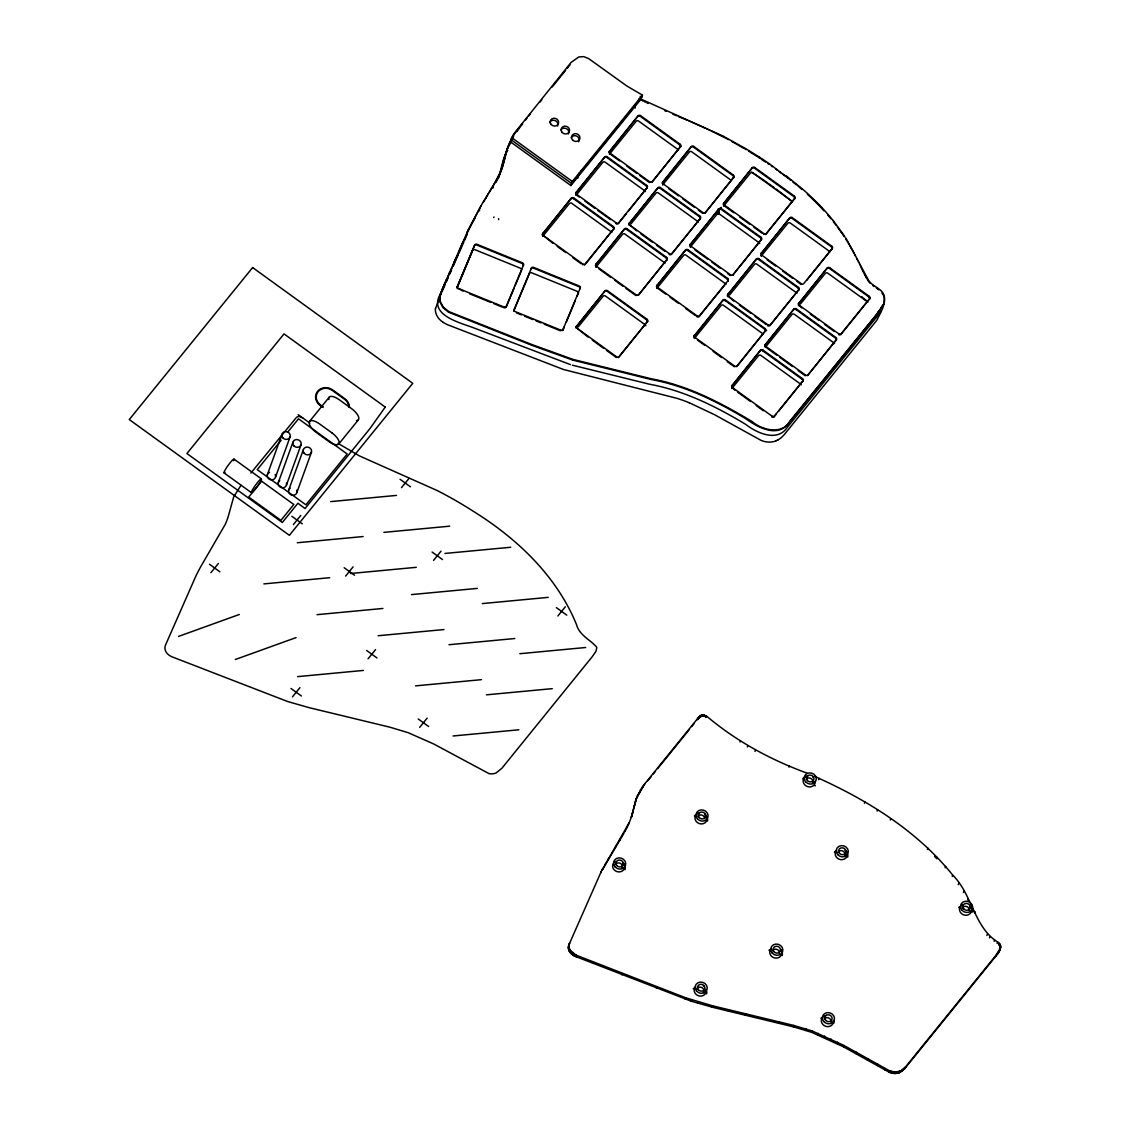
<?xml version="1.0" encoding="UTF-8"?>
<svg xmlns="http://www.w3.org/2000/svg" width="1130" height="1130" viewBox="0 0 1130 1130"><rect width="100%" height="100%" fill="white"/><g stroke="black" fill="none" stroke-linecap="round" stroke-linejoin="round"><path stroke-width="1.5" d="M814.688 776.409C866.512 799.489 916.755 830.423 952.703 875.072C972.026 894.113 973.848 926.106 996.702 941.46C1003.652 944.355 999.655 952.251 995.954 956.037L904.664 1068.726L899.692 1072.511L894.932 1073.5L889.169 1072.186L843.503 1046.832L811.665 1032.326L793.232 1026.789L712.38 1007.24L691.108 1001.152L576.244 956.771C571.37 955.217 566.61 949.878 569.04 944.581L601.287 871.414L629.283 822.555L624.862 831.652L625.342 830.31M1000.728 947.095L996.448 954.695L905.836 1066.579L901.119 1070.689L895.412 1072.158L889.649 1070.845L843.983 1045.476L812.159 1030.97L793.726 1025.433L712.861 1005.884L685.656 997.79L576.116 955.161L569.901 950.019L568.899 946.658L569.534 943.239L568.517 946.276M1000.234 947.604L1000.163 948.903M846.977 239.956L868.631 280.48A18.306 16.611 19.9 0 0 870.199 282.444L871.597 283.743A23.292 21.131 19.9 0 0 872.219 284.237L877.939 288.291A33.024 29.959 19.9 0 1 878.519 288.729C890.836 296.413 881.428 310.877 876.965 320.002A108.819 98.706 19.9 0 1 875.637 321.739L785.011 433.68A40.383 36.626 19.9 0 1 784.234 434.612L783.824 435.078A26.626 24.154 19.9 0 1 778.019 439.937M435.601 308.448L439.966 296.526M504.941 157.621L505.802 154.273M505.421 155.883L502.469 166.915A80.117 72.673 19.9 0 1 500.082 172.975L496.098 180.659M504.941 158.016L502.709 166.251A80.117 72.673 19.9 0 1 500.336 172.297L496.183 180.235M635.371 801.509L635.851 800.153L631.317 817.329L636.656 797.681L636.176 799.023L643.705 785.152L698.566 717.395L702.366 714.866L706.829 716.321C736.591 741.407 770.773 759.883 807.187 773.174M505.308 156.025L506.918 150.036A58.718 53.265 19.9 0 1 509.362 143.524L511.283 139.838M505.675 154.415L506.678 150.714M631.811 815.987L628.789 823.897M267.33 474.77L281.963 434.344M275.508 477.143L290.142 436.717M278.277 482.68L292.91 442.254M286.455 485.053L301.089 444.627M288.687 490.194L303.32 449.768M296.851 492.567L311.485 452.141M457.156 287.048L474.657 245.055A1.695 1.54 19.9 0 1 476.818 244.264L522.526 262.88A1.695 1.54 19.9 0 1 523.501 264.957L523.261 265.635A1.695 1.54 19.9 0 0 522.286 263.558L476.577 244.942A1.695 1.54 19.9 0 0 474.416 245.719L457.156 287.048A1.695 1.54 19.9 0 0 457.481 288.659M511.721 137.662L510.266 141.702L570.89 185.532L640.978 99.186L642.447 95.132L626.726 85.922L588.405 58.421L583.687 56.641L578.8 56.952L571.088 62.404L514.108 133.51A64.014 58.054 19.9 0 0 512.314 136.561L511.721 137.662L572.359 181.478L570.89 185.532M457.41 286.37A1.695 1.54 19.9 0 0 458.385 288.433L463.046 291.102M506.014 306.95L506.254 306.272A1.695 1.54 19.9 0 1 504.093 307.063L503.839 307.727A1.695 1.54 19.9 0 0 506.014 306.95L523.501 264.957M513.938 311.357A1.695 1.54 19.9 0 1 513.896 310.157L514.136 309.493A1.695 1.54 19.9 0 0 515.111 311.555L560.819 330.172A1.695 1.54 19.9 0 0 562.994 329.395L562.74 330.059A1.695 1.54 19.9 0 1 562.415 330.539M542.555 235.662A1.695 1.54 19.9 0 1 542.612 233.91L571.342 198.146A1.695 1.54 19.9 0 1 573.687 197.92L613.364 226.607A1.695 1.54 19.9 0 1 613.76 228.797L585.029 264.575A1.695 1.54 19.9 0 1 584.422 265.013M531.383 268.163L531.142 268.841A1.695 1.54 19.9 0 1 533.303 268.05L579.012 286.681A1.695 1.54 19.9 0 1 579.987 288.743L580.241 288.065A1.695 1.54 19.9 0 0 579.252 286.003L533.558 267.386A1.695 1.54 19.9 0 0 531.383 268.163L513.896 310.157M542.852 233.246A1.695 1.54 19.9 0 0 543.233 235.436L552.909 243.289M542.612 233.91L571.342 198.146M571.102 198.823A1.695 1.54 19.9 0 1 573.447 198.597L573.687 197.92M579.224 197.016L576.399 194.967A1.695 1.54 19.9 0 1 576.003 192.764L604.748 156.999A1.695 1.54 19.9 0 1 607.093 156.773L646.77 185.461A1.695 1.54 19.9 0 1 647.151 187.665L628.28 211.282M576.399 194.967L576.639 194.289A1.695 1.54 19.9 0 1 576.258 192.1M576.003 192.764L604.748 156.999M604.494 157.677A1.695 1.54 19.9 0 1 606.852 157.451L607.093 156.773M609.211 153.087A1.695 1.54 19.9 0 1 609.409 151.618L638.139 115.853A1.695 1.54 19.9 0 1 640.498 115.627L680.175 144.315A1.695 1.54 19.9 0 1 680.557 146.519L651.826 182.283L680.557 146.519M609.79 153.821L610.045 153.143A1.695 1.54 19.9 0 1 609.649 150.954M582.67 264.787L582.925 264.123A1.695 1.54 19.9 0 0 585.269 263.897L613.76 228.797M609.409 151.618L638.139 115.853M560.819 330.172L560.579 330.85L544.25 324.197M637.899 116.531A1.695 1.54 19.9 0 1 640.244 116.305L640.498 115.627M595.595 266.143A1.695 1.54 19.9 0 1 595.793 264.674L624.523 228.91A1.695 1.54 19.9 0 1 626.882 228.684L666.559 257.372A1.695 1.54 19.9 0 1 666.94 259.561L638.21 295.34L666.94 259.561M596.188 266.878L596.428 266.2A1.695 1.54 19.9 0 1 596.033 263.996M576.187 328.251A1.695 1.54 19.9 0 1 576.328 326.641L605.059 290.876A1.695 1.54 19.9 0 1 607.403 290.65L647.08 319.338A1.695 1.54 19.9 0 1 647.476 321.527L618.732 357.306A1.695 1.54 19.9 0 1 618.28 357.673M613.519 229.475A1.695 1.54 19.9 0 0 613.124 227.271L613.364 226.607M576.568 325.963A1.695 1.54 19.9 0 0 576.95 328.166L588.052 337.037M616.076 223.641L616.316 222.977A1.695 1.54 19.9 0 0 618.675 222.751L647.151 187.665M616.486 223.867A1.695 1.54 19.9 0 0 618.421 223.429L618.675 222.751M595.793 264.674L624.523 228.91M624.283 229.588A1.695 1.54 19.9 0 1 626.627 229.362L626.882 228.684M629.241 225.407A1.695 1.54 19.9 0 1 629.198 223.528L657.928 187.764A1.695 1.54 19.9 0 1 660.273 187.538L699.95 216.226A1.695 1.54 19.9 0 1 700.346 218.415L671.616 254.194A1.695 1.54 19.9 0 1 669.257 254.405L669.497 253.742A1.695 1.54 19.9 0 0 671.856 253.516L700.346 218.415M576.328 326.641L605.059 290.876M629.438 222.85A1.695 1.54 19.9 0 0 629.82 225.054L636.67 230.845M604.804 291.54A1.695 1.54 19.9 0 1 607.163 291.328L607.403 290.65M647.066 188.089A1.695 1.54 19.9 0 0 646.53 186.139L646.77 185.461M652.067 181.605A1.695 1.54 19.9 0 1 649.722 181.831L649.468 182.495L639.552 175.334M629.198 223.528L657.928 187.764M657.688 188.442A1.695 1.54 19.9 0 1 660.033 188.216L660.273 187.538M662.335 183.696A1.695 1.54 19.9 0 1 662.59 182.382L691.32 146.618A1.695 1.54 19.9 0 1 693.679 146.392L733.356 175.079A1.695 1.54 19.9 0 1 733.737 177.269L705.007 213.047L733.737 177.269M662.985 184.586L663.225 183.907A1.695 1.54 19.9 0 1 662.844 181.718M680.317 147.183A1.695 1.54 19.9 0 0 679.921 144.993L680.175 144.315M638.45 294.662A1.695 1.54 19.9 0 1 636.105 294.888L635.865 295.552L625.935 288.39M662.59 182.382L691.32 146.618M647.476 321.527L618.986 356.628A1.695 1.54 19.9 0 1 616.627 356.84L616.387 357.518L606.471 350.356M691.08 147.296A1.695 1.54 19.9 0 1 693.439 147.07L693.679 146.392M666.7 260.239A1.695 1.54 19.9 0 0 666.319 258.036L666.559 257.372M665.725 294.097L657.222 287.952A1.695 1.54 19.9 0 1 656.841 285.763L685.571 249.984A1.695 1.54 19.9 0 1 687.916 249.772L727.607 278.446A1.695 1.54 19.9 0 1 727.988 280.65L727.748 281.314A1.695 1.54 19.9 0 0 727.353 279.124L727.607 278.446M657.222 287.952L657.462 287.288A1.695 1.54 19.9 0 1 657.081 285.085M647.222 322.205A1.695 1.54 19.9 0 0 646.84 320.002L647.08 319.338M656.841 285.763L685.571 249.984M685.331 250.662A1.695 1.54 19.9 0 1 687.676 250.436L687.916 249.772M700.091 219.093A1.695 1.54 19.9 0 0 699.71 216.889L699.95 216.226M690.486 243.939A1.695 1.54 19.9 0 0 690.868 246.142L690.628 246.806A1.695 1.54 19.9 0 1 690.232 244.617L718.977 208.838A1.695 1.54 19.9 0 1 721.321 208.626L760.999 237.3A1.695 1.54 19.9 0 1 761.38 239.504L732.65 275.268L761.38 239.504M705.247 212.369A1.695 1.54 19.9 0 1 702.902 212.595L702.662 213.259L698.411 210.194M690.232 244.617L718.977 208.838M717.465 213.867L719.174 209.149M718.129 213.669L719.838 208.951M718.722 209.516A1.695 1.54 19.9 0 1 721.081 209.29L721.321 208.626M733.497 177.947A1.695 1.54 19.9 0 0 733.116 175.743L733.356 175.079M733.949 212.836L724.019 205.66A1.695 1.54 19.9 0 1 723.638 203.471L752.368 167.692A1.695 1.54 19.9 0 1 754.727 167.48L794.404 196.154A1.695 1.54 19.9 0 1 794.785 198.357L766.055 234.122A1.695 1.54 19.9 0 1 765.589 234.503M724.019 205.66L724.274 204.996A1.695 1.54 19.9 0 1 723.878 202.793M727.988 280.65L699.498 315.736A1.695 1.54 19.9 0 1 697.154 315.962L696.899 316.64A1.695 1.54 19.9 0 0 697.648 316.951M723.638 203.471L752.368 167.692M698.326 316.951A1.695 1.54 19.9 0 0 699.258 316.414L699.498 315.736M752.128 168.37A1.695 1.54 19.9 0 1 754.473 168.144L754.727 167.48M694.102 337.347A1.695 1.54 19.9 0 1 694.3 335.878L723.045 300.114A1.695 1.54 19.9 0 1 725.389 299.888L765.067 328.576A1.695 1.54 19.9 0 1 765.448 330.765L736.718 366.544L765.448 330.765M694.555 335.214A1.695 1.54 19.9 0 0 694.936 337.404L694.696 338.082A1.695 1.54 19.9 0 1 694.357 337.757M732.904 274.59A1.695 1.54 19.9 0 1 730.545 274.816L730.305 275.494L727.466 273.446M694.3 335.878L723.045 300.114M722.79 300.792A1.695 1.54 19.9 0 1 725.149 300.566L725.389 299.888M727.748 296.611A1.695 1.54 19.9 0 1 727.706 294.732L756.436 258.968A1.695 1.54 19.9 0 1 758.795 258.742L798.472 287.43A1.695 1.54 19.9 0 1 798.853 289.619L770.123 325.398A1.695 1.54 19.9 0 1 767.892 325.694M727.946 294.068A1.695 1.54 19.9 0 0 728.341 296.258L733.766 301.032M761.14 240.181A1.695 1.54 19.9 0 0 760.758 237.978L760.999 237.3M763.696 234.348L763.951 233.67A1.695 1.54 19.9 0 0 766.295 233.444L794.785 198.357M769.714 163.991L786.282 176.76M727.706 294.732L756.436 258.968M756.196 259.646A1.695 1.54 19.9 0 1 758.541 259.42L758.795 258.742M789.842 217.822L761.112 253.586L789.842 217.822A1.695 1.54 19.9 0 1 792.187 217.596L831.864 246.284A1.695 1.54 19.9 0 1 832.259 248.487L806.806 280.198M761.352 252.922A1.695 1.54 19.9 0 0 761.733 255.112L761.493 255.79A1.695 1.54 19.9 0 1 761.055 255.338M794.545 199.035A1.695 1.54 19.9 0 0 794.15 196.832L794.404 196.154M736.972 365.866A1.695 1.54 19.9 0 1 734.613 366.092L734.373 366.756L727.282 361.642M789.602 218.5A1.695 1.54 19.9 0 1 791.946 218.274L792.187 217.596M760.504 350.244L731.774 386.008L760.504 350.244A1.695 1.54 19.9 0 1 762.863 350.018L802.54 378.691A1.695 1.54 19.9 0 1 802.922 380.895L778.57 411.264M732.014 385.33A1.695 1.54 19.9 0 0 732.409 387.534L734.994 390.26M765.208 331.443A1.695 1.54 19.9 0 0 764.826 329.24L765.067 328.576M767.764 325.61L768.019 324.946A1.695 1.54 19.9 0 0 770.363 324.72L798.853 289.619M760.264 350.907A1.695 1.54 19.9 0 1 762.609 350.696L762.863 350.018M764.968 346.317A1.695 1.54 19.9 0 1 765.18 344.862L793.91 309.097A1.695 1.54 19.9 0 1 796.255 308.871L835.932 337.545A1.695 1.54 19.9 0 1 836.327 339.749L807.583 375.513L836.327 339.749M765.561 347.065L765.801 346.387A1.695 1.54 19.9 0 1 765.42 344.184M798.613 290.297A1.695 1.54 19.9 0 0 798.218 288.108L798.472 287.43M832.259 248.487L803.769 283.574A1.695 1.54 19.9 0 1 801.41 283.8L801.17 284.463L796.918 281.398M765.18 344.862L793.91 309.097M793.67 309.761A1.695 1.54 19.9 0 1 796.014 309.549L796.255 308.871M798.359 304.083A1.695 1.54 19.9 0 1 798.571 303.716L827.301 267.951A1.695 1.54 19.9 0 1 829.66 267.725L869.337 296.413A1.695 1.54 19.9 0 1 869.719 298.603L840.988 334.367A1.695 1.54 19.9 0 1 838.644 334.593L838.884 333.915A1.695 1.54 19.9 0 0 841.228 333.703L869.719 298.603M798.825 303.038A1.695 1.54 19.9 0 0 799.207 305.241L801.792 307.967M568.418 947.138L568.941 945.358M568.404 947.576L568.884 946.22M568.447 948.437L568.899 946.658M568.503 948.861L568.997 947.519M568.588 949.285L569.082 947.943M568.701 949.709L569.195 948.367M568.842 950.132L569.336 948.79M569.011 950.542L569.492 949.2M569.195 950.966L569.69 949.61M569.407 951.375L569.901 950.019M569.647 951.771L570.142 950.429M569.916 952.166L570.41 950.824M570.212 952.562L570.692 951.206M570.523 952.943L571.017 951.587M570.862 953.31L571.356 951.969M571.229 953.678L571.724 952.336M600.793 872.77L601.287 871.414M571.625 954.045L572.105 952.689M602.686 868.688L602.205 870.044L623.986 833.163M572.034 954.384L572.514 953.042M572.472 954.723L572.966 953.381M605.03 864.902L605.525 863.546M572.938 955.062L573.433 953.706M573.433 955.373L573.913 954.017M608.039 859.817L608.519 858.475M573.941 955.669L574.436 954.327M574.478 955.966L574.972 954.624M832.005 249.151A1.695 1.54 19.9 0 0 831.624 246.962L831.864 246.284M575.043 956.248L575.537 954.907M575.636 956.517L576.116 955.161M615.158 848.164L615.638 846.808M576.244 956.771L576.724 955.415M771.832 416.885L772.087 416.207A1.695 1.54 19.9 0 0 774.431 415.995L802.922 380.895M619.607 840.72L620.088 839.378M798.571 303.716L827.301 267.951M772.412 417.168A1.695 1.54 19.9 0 0 774.191 416.659L774.431 415.995M637.673 795.125L637.179 796.481L644.976 783.528M634.693 803.967L635.187 802.625M638.464 793.825L638.944 792.483M634.114 806.453L634.594 805.097M640.06 791.028L640.555 789.686M827.061 268.615A1.695 1.54 19.9 0 1 829.42 268.403L829.66 267.725M627.037 827.612L627.517 826.256M632.927 811.623L633.407 810.267M641.007 789.573L641.487 788.231M632.207 814.391L632.687 813.035M642.052 788.062L642.532 786.72M643.21 786.494L643.705 785.152M802.681 381.573A1.695 1.54 19.9 0 0 802.286 379.369L802.54 378.691M807.837 374.849A1.695 1.54 19.9 0 1 805.478 375.061L805.238 375.739L798.147 370.626M697.662 718.468L697.168 719.81L701.038 716.434M697.634 719.259L698.114 717.917M836.073 340.427A1.695 1.54 19.9 0 0 835.692 338.223L835.932 337.545M698.086 718.736L698.566 717.395M698.552 718.242L699.032 716.886M699.018 717.776L699.498 716.434M699.498 717.352L699.979 716.01M699.993 716.985L700.487 715.643M700.247 716.83L700.727 715.488M700.501 716.688L700.995 715.332M700.77 716.547L701.518 715.092M701.306 716.349L701.801 714.993M701.589 716.265L702.083 714.923M701.871 716.208L702.366 714.866M702.168 716.18L702.662 714.824M702.465 716.166L702.959 714.81M702.775 716.166L703.27 714.824M703.086 716.194L703.58 714.852M703.411 716.25L703.905 714.909M703.75 716.335L704.23 714.993M704.089 716.434L704.569 715.092M705.544 717.14L706.038 715.784M705.939 717.38L706.434 716.039M622.009 974.908L622.489 973.552M869.478 299.281A1.695 1.54 19.9 0 0 869.097 297.077L869.337 296.413M740.037 742.029L740.531 740.673M656.488 988.355L656.982 986.999M747.368 746.944L747.848 745.602M754.995 751.422L755.476 750.08M685.161 999.132L685.656 997.79M691.108 1001.152L691.602 999.81M697.69 1003.172L698.171 1001.83M788.994 767.115L789.489 765.759M712.38 1007.24L712.861 1005.884M728.525 1011.279L729.005 1009.938M818.6 779.686L819.095 778.344M745.39 1015.291L745.885 1013.935M778.471 1023.074L778.966 1021.718M864.408 803.26L864.888 801.919M793.232 1026.789L793.726 1025.433M877.092 811.114L877.586 809.772M805.845 1030.348L806.34 1029.006M811.665 1032.326L812.159 1030.97M890.313 819.985L890.793 818.629M817.781 1034.685L818.261 1033.343M824.095 1037.382L824.589 1036.041M830.536 1040.363L831.03 1039.007M837.033 1043.527L837.528 1042.185M843.503 1046.832L843.983 1045.476M927.405 849.435L927.899 848.079M856.017 1053.556L856.512 1052.214M937.406 857.416L936.911 858.758L934.538 856.427M867.487 1059.997L867.967 1058.655M945.146 867.769L945.626 866.413M877.247 1065.618L877.742 1064.262M952.223 876.414L952.703 875.072M884.691 1069.856L885.171 1068.514M889.169 1072.186L889.649 1070.845M889.861 1072.469L890.341 1071.113M958.268 884.677L958.749 883.335M890.539 1072.709L891.019 1071.367M891.203 1072.921L891.683 1071.579M891.853 1073.09L892.347 1071.749M892.488 1073.246L892.983 1071.89M893.124 1073.345L893.604 1072.003M893.731 1073.429L894.226 1072.088M894.339 1073.486L894.819 1072.13M894.932 1073.5L895.412 1072.158M895.497 1073.486L895.991 1072.144M896.062 1073.458L896.556 1072.102M896.627 1073.387L897.107 1072.045M897.163 1073.302L897.644 1071.96M897.686 1073.189L898.181 1071.847M963.41 892.516L963.89 891.16M898.209 1073.048L898.703 1071.706M898.717 1072.893L899.212 1071.551M899.212 1072.709L899.706 1071.367M899.692 1072.511L900.186 1071.155M900.624 1072.045L901.119 1070.689M901.528 1071.494L902.008 1070.152M902.376 1070.887L902.856 1069.545M903.181 1070.223L903.661 1068.867M903.944 1069.503L904.424 1068.147M904.664 1068.726L905.144 1067.384M905.342 1067.921L905.836 1066.579M967.774 899.876L968.255 898.534M971.475 906.754L971.97 905.413M974.653 913.097L975.134 911.741M986.885 935.527L987.38 934.171M989.47 937.914L989.965 936.558M994.132 941.304L994.626 939.962M997.14 943.479L997.635 942.138M998.694 944.779L999.174 943.423M999.287 945.429L999.782 944.087M1000.022 944.412L999.937 946.46L1000.417 945.118M995.954 956.037L996.448 954.695M999.753 946.107L1000.248 944.765M997.239 954.398L997.719 953.042M1000.078 946.827L1000.559 945.471M997.79 953.635L998.27 952.293M998.27 952.929L999.188 950.895M1000.262 948.014L1000.742 946.672M999.075 951.615L999.881 949.666M999.669 950.443L1000.53 948.042M457.608 286.596L472.707 250.436A1.695 1.54 19.9 0 1 474.868 249.659L520.577 268.276A1.695 1.54 19.9 0 1 521.552 270.338L515.082 285.834M506.466 306.498L514.009 288.418M514.334 309.705L529.433 273.559A1.695 1.54 19.9 0 1 531.609 272.768L577.303 291.385A1.695 1.54 19.9 0 1 578.278 293.461L577.204 296.046M562.74 330.059L580.241 288.065M563.192 329.621L564.266 327.036M566.427 321.866L575.043 301.202M444.613 283.87L443.087 287.288M445.206 282.571L446.053 280.537M446.279 280.014L442.734 288.178M443.511 287.288L441.435 292.034M440.361 295.594L441.124 293.842M443.864 286.455L444.655 284.647M449.881 271.807L447.748 276.779M453.653 263.205L462.834 242.244M449.006 273.912L455.291 259.575M447.932 277.203L444.909 284.082M448.554 275.762L452.325 267.16M461.972 245.168L465.023 238.19M465.15 237.879L467.255 233.161M441.915 292.034L442.452 290.791M446.477 281.624L448.144 277.796M449.825 273.969L451.492 270.155M456.647 258.417L458.37 254.462M458.95 253.148L461.845 246.552M462.198 245.719L462.749 244.476M446.491 279.647L447.989 276.115M467.142 232.526L467.919 230.647M446.039 280.678L446.604 279.265M466.93 233.006L468.131 230.167M459.345 250.337L467.354 232.046M452.946 265.734L458.724 252.583M442.791 290.029L444.796 285.452M453.172 266.327L456.068 259.731M463.78 242.131L463.215 243.416M467.99 230.605L480.434 206.889M468.088 230.365L480.857 206.183M464.628 240.224L465.066 239.249M467.749 232.06L468.427 230.591M498.217 178.032L498.372 177.692A80.117 72.673 19.9 0 0 500.76 171.633L504.969 155.432A60.356 54.748 19.9 0 1 510.209 143.694M465.518 238.275L465.956 237.3M442.678 288.15L440.05 295.382L440.22 301.498L443.454 307.318L449.006 311.654L532.173 344.65L572.896 359.368M442.988 287.5L439.923 295.481L439.824 301.611L442.748 307.445L448.497 312.191L531.919 345.328L572.656 360.046M441.025 292.896C426.999 314.691 459.416 322.474 472.976 327.573L570.396 364.595M468.766 229.856L469.473 228.387M466.874 235.337L467.354 234.348M497.751 179.034L497.087 180.376M469.826 227.653L470.56 226.184M470.928 225.449L471.676 223.994M496.579 181.365L496.056 182.34M472.058 223.26L472.834 221.833M473.414 220.76L474.007 219.7M474.6 218.641L475.207 217.582M496.014 180.786L490.533 190.207M495.576 181.563L492.073 187.608M492.835 188.074L493.245 187.354M511.382 139.64L512.413 137.931M491.931 187.58L489.375 192.156M490.392 190.179L485.844 198.032M489.007 192.524L484.629 200.01M480.674 206.211L481.408 205.293M479.162 210.9L479.699 210.011M481.648 204.615L484.473 199.996M486.084 197.369L483.428 201.988M510.704 142.945L511.297 142.013M513.627 135.162L513.387 135.529A64.014 58.054 19.9 0 0 511.579 138.58L511 139.682L571.625 183.498L641.713 97.166L640.159 96.347M512.822 137.281L513.5 136.264M880.849 311.4L875.538 318.406M513.74 134.979L514.729 133.51M513.006 137.295L513.557 136.165M515.238 132.803L515.803 132.041M568.192 67.207L570.014 64.82M516.014 131.758L518.133 129.046M567.867 67.631L567.302 68.351M241.015 485.236L233.698 496.847L228.726 514.757A83.168 75.442 19.9 0 1 225.308 524.264L201.55 565.268A196.931 178.625 19.9 0 0 195.886 576.032L165.559 644.948A9.605 8.701 19.9 0 0 165.248 645.795A8.758 7.938 19.9 0 0 166.421 652.547A10.071 9.139 19.9 0 0 167.381 653.677A11.371 10.311 19.9 0 0 168.992 655.089L169.458 655.428A14.732 13.362 19.9 0 0 170.461 656.036A15.947 14.464 19.9 0 0 172.156 656.883L287.627 701.518L308.9 707.606L389.751 727.155L408.184 732.692L433.553 743.893L489.007 773.612A12.275 11.131 19.9 0 0 490.25 773.796A11.272 10.227 19.9 0 0 496.211 772.878L501.861 768.287L592.473 656.403L595.92 651.374L596.753 647.97A4.054 3.673 19.9 0 0 596.456 646.826C589.733 639.396 579.252 635.145 576.427 624.396C556.61 575.975 517.342 538.742 473.611 511.48A377.886 342.757 19.9 0 0 437.07 490.491L359.481 455.927L338.025 443.384M878.872 311.301L878.038 312.699M878.631 311.965L884.112 303.659L884.239 296.922M878.575 311.668L877.897 312.883M878.335 312.332L883.067 304.422M561.638 75.315L562.302 74.481M878.137 312.205L877.346 313.561M878.293 312.021L877.6 313.25M560.974 76.134L552.175 86.996M520.619 125.981L522.413 123.749M525.436 120.02L527.103 117.972M528.769 115.91L530.436 113.847M539.928 102.124L541.821 99.793M562.641 74.072L563.347 73.196M250.888 473.032L296.512 417.351A5.904 5.367 19.9 0 1 297.289 416.914A4.478 4.054 19.9 0 1 298.108 416.631A3.913 3.545 19.9 0 1 299.605 416.56L302.854 418.029M876.541 314.197L877.261 313.293M789.376 421.815L877.021 313.956M876.287 314.86L789.135 422.493C781.409 434.245 762.75 430.572 752.17 421.561C720.742 402.774 687.789 385.387 651.389 378.804L573.277 359.481M875.312 318.674L787.426 427.197C777.412 442.48 756.959 433.186 745.616 424.301C715.714 406.334 684.031 390.556 649.439 384.2L572.402 365.188M647.787 780.802L651.078 776.734M653.267 774.022L655.471 771.324M657.66 768.612L689.498 729.302M691.687 726.59L693.877 723.878M281.13 440.22L257.245 469.642L305.905 504.813L347.164 453.978L298.504 418.82L287.642 432.197M309.451 421.532L329.098 397.322M210.943 572.628L218.415 563.432M338.661 444.147L358.309 419.95M293.32 524.631L300.792 515.435M572.359 181.478L642.447 95.132M542.683 236.438L569.393 203.541A1.695 1.54 19.9 0 1 571.738 203.315L611.415 231.989A1.695 1.54 19.9 0 1 611.853 232.441M576.088 195.292L602.784 162.395A1.695 1.54 19.9 0 1 605.143 162.169L644.82 190.843A1.695 1.54 19.9 0 1 645.414 191.591M609.48 154.146L636.19 121.249A1.695 1.54 19.9 0 1 638.535 121.023L678.226 149.697A1.695 1.54 19.9 0 1 678.551 150.022M401.517 487.637L408.989 478.428M618.421 223.429L626.091 213.98M595.863 267.203L622.574 234.291A1.695 1.54 19.9 0 1 624.932 234.08L664.61 262.753A1.695 1.54 19.9 0 1 665.033 263.205M631.048 223.853L655.979 193.145A1.695 1.54 19.9 0 1 658.324 192.933L698.001 221.607A1.695 1.54 19.9 0 1 698.439 222.059M662.674 184.91L689.371 152.013A1.695 1.54 19.9 0 1 691.73 151.787L731.407 180.461M345.625 576.088L353.083 566.879M578.179 326.966L603.109 296.258A1.695 1.54 19.9 0 1 605.454 296.046L645.131 324.72A1.695 1.54 19.9 0 1 645.809 325.779M292.472 696.843L299.944 687.647M433.553 560.381L441.025 551.186M656.911 288.277L683.622 255.38A1.695 1.54 19.9 0 1 685.966 255.154L725.644 283.842A1.695 1.54 19.9 0 1 725.983 284.153M690.317 247.131L717.013 214.234A1.695 1.54 19.9 0 1 719.372 214.008L759.049 242.696A1.695 1.54 19.9 0 1 759.685 243.586M723.709 205.985L750.419 173.088A1.695 1.54 19.9 0 1 752.764 172.862L792.455 201.55M368.069 658.818L375.541 649.623M699.258 316.414L725.545 284.026M694.385 338.407L721.081 305.51A1.695 1.54 19.9 0 1 723.44 305.284L763.117 333.957M729.556 295.071L754.487 264.363A1.695 1.54 19.9 0 1 756.832 264.137L796.523 292.811A1.695 1.54 19.9 0 1 796.947 293.263M761.182 256.115L787.893 223.217A1.695 1.54 19.9 0 1 790.237 222.991L829.914 251.665M419.682 727.353L427.154 718.157M731.845 388.536L758.555 355.625A1.695 1.54 19.9 0 1 760.9 355.413L800.591 384.087A1.695 1.54 19.9 0 1 801.17 384.822M765.25 347.39L791.961 314.479A1.695 1.54 19.9 0 1 794.305 314.267L833.982 342.941A1.695 1.54 19.9 0 1 834.505 343.534M800.421 304.041L825.352 273.333A1.695 1.54 19.9 0 1 827.711 273.121L867.388 301.795A1.695 1.54 19.9 0 1 867.826 302.247M557.853 615.991L565.311 606.796M774.191 416.659L776.381 413.961M563.602 72.885L564.421 71.882M788.994 422.662C777.765 438.878 757.128 426.942 745.306 418.425C716.01 400.91 684.964 385.683 651.148 379.482L573.023 360.159M564.562 71.713L565.636 70.413M777.963 439.867L775.886 440.827M178.554 636.402L239.334 614.48M235.294 659.51L296.06 637.602M330.695 501.607L396.503 495.406M383.875 532.371L449.684 526.17M297.289 542.753L363.097 536.552M444.923 553.446L510.732 547.259M350.47 573.517L416.292 567.317M263.883 583.899L329.706 577.698M411.518 594.592L477.34 588.405M317.078 614.664L382.886 608.463M482.383 603.575L548.205 597.375M378.112 635.738L443.935 629.551M448.991 644.721L514.8 638.521M519.857 653.705L585.665 647.504M297.6 676.63L363.422 670.429M415.586 685.868L481.408 679.667M486.451 694.837L552.273 688.65M453.059 735.983L518.868 729.796M458.385 288.433L504.093 307.063M469.572 293.772L490.787 302.416M494.05 303.744L502.214 307.063M516.509 312.897L521.396 314.889M524.659 316.216L532.823 319.536M536.086 320.878L540.988 322.869M689.399 402.817L714.626 414.738L761.126 440.403A19.041 17.275 19.9 0 0 775.943 440.968M672.901 114.243L674.455 114.893M675.429 115.302L676.418 115.712M678.395 116.545L679.384 116.955M680.373 117.365L682.139 118.099M682.916 118.424L684.865 119.243M685.246 119.413L687.591 120.387M688.834 120.924L690.091 121.447M666.107 111.362L665.019 110.895M690.924 121.814L692.747 122.605M693.241 122.831L695.346 123.749M696.532 124.272L698.001 124.922M698.721 125.246L700.388 125.981M701.221 126.362L702.959 127.153M703.397 127.365L705.459 128.312M706.914 128.989L707.804 129.399M648.055 103.466L646.925 102.929M708.976 129.95L710.064 130.473M711.363 131.08L712.663 131.716M645.414 102.209L644.609 101.813M713.468 132.097L714.923 132.817M715.784 133.241L717.155 133.919M718.073 134.371L719.386 135.035M720.191 135.43L721.802 136.25M643.295 101.163L642.546 100.782M722.649 135.883L639.425 98.367M722.607 136.659L723.793 137.267M723.045 136.08L747.128 149.457M641.416 100.203L639.185 99.045M635.371 107.887L634.608 107.491M724.98 137.888L726.082 138.482M728.243 139.626L727.155 139.047M731.548 141.377L732.339 141.801M732.734 142.013L734.302 142.874M740.842 146.618L742.551 147.578M735.065 143.312L736.591 144.174M740.418 146.377L737.438 144.668M742.975 147.818L744.232 148.553M745.178 149.104L746.153 149.683M747.467 149.668L758.993 156.844M750.899 152.621L751.761 153.157M752.199 153.426L753.498 154.217M748.554 151.166L749.826 151.957M754.332 154.739L757.058 156.449M757.806 156.929L758.739 157.522M751.662 172.127L763.244 179.84M759.36 157.098L760.109 157.579M759.12 157.762L759.869 158.257M442.762 322.177L446.873 324.423A58.223 52.813 19.9 0 0 448.384 325.059L563.545 369.51L676.87 398.311A126.56 114.794 19.9 0 1 689.399 402.831M761.041 158.186L769.135 163.596M760.984 158.991L763.809 160.884M767.736 163.511L769.177 164.472M765.603 162.084L764.261 161.195M874.168 286.497L872.84 285.565M763.725 180.164L767.934 183.145M867.275 301.202L864.521 299.196M771.296 165.912L772.397 166.689M876.329 287.966L877.304 288.673M781.734 173.441L780.307 172.41M782.582 174.034L783.373 174.599M774.333 187.792L773.414 187.128M780.138 172.297L779.305 171.689M776.098 189.049L778.881 191.083M754.473 168.144L794.15 196.832M772.948 186.789L768.852 183.823M693.439 147.07L733.116 175.743M791.946 218.274L831.624 246.962M640.244 116.305L679.921 144.993M829.42 268.403L869.097 297.077M724.274 204.996L763.951 233.67M739.613 216.932L749.529 224.107M753.781 227.172L762.284 233.317M721.081 209.29L760.758 237.978M663.225 183.907L702.902 212.595M761.733 255.112L801.41 283.8M668.649 188.682L678.565 195.857M682.817 198.922L694.159 207.115M767.157 259.886L775.66 266.03M782.751 271.158L792.667 278.319M660.033 188.216L699.71 216.889M758.541 259.42L798.218 288.108M610.045 153.143L649.722 181.831M611.217 154.852L619.72 160.997M626.797 166.11L636.727 173.286M606.852 157.451L646.53 186.139M799.207 305.241L838.884 333.915M810.295 314.112L818.798 320.256M824.462 324.352L834.392 331.528M796.014 309.549L835.692 338.223M690.868 246.142L730.545 274.816M694.879 249.885L707.634 259.109M711.886 262.174L720.389 268.319M687.676 250.436L727.353 279.124M629.82 225.054L669.497 253.742M728.341 296.258L768.019 324.946M640.922 233.924L652.25 242.117M656.502 245.196L665.005 251.34M739.43 305.128L750.772 313.321M755.024 316.4L766.352 324.593M626.627 229.362L666.319 258.036M725.149 300.566L764.826 329.24M576.639 194.289L616.316 222.977M584.902 201.112L594.818 208.287M597.657 210.335L610.412 219.545M573.447 198.597L613.124 227.271M765.801 346.387L805.478 375.061M766.973 348.082L776.903 355.258M779.728 357.306L792.483 366.516M762.609 350.696L802.286 379.369M657.462 287.288L697.154 315.962M669.977 297.176L678.48 303.32M685.571 308.448L695.487 315.609M596.428 266.2L636.105 294.888M694.936 337.404L734.613 366.092M599.013 268.926L610.355 277.118M614.607 280.184L623.11 286.342M697.521 340.13L704.611 345.257M713.115 351.402L721.618 357.546M543.233 235.436L582.925 264.123M557.161 246.354L565.664 252.499M572.755 257.626L581.258 263.77M607.163 291.328L646.84 320.002M732.409 387.534L772.087 416.207M737.834 392.308L750.588 401.517M756.253 405.614L763.343 410.741M576.95 328.166L616.627 356.84M592.304 340.102L603.632 348.308M323.18 406.871L320.44 404.893A10.212 9.266 19.9 0 1 318.123 391.7A10.212 9.266 19.9 0 1 332.234 390.373L344.551 399.271A10.212 9.266 19.9 0 1 348.76 407.139M322.785 407.351L320.044 405.373A10.89 9.873 19.9 0 1 317.587 391.305A10.89 9.873 19.9 0 1 332.63 389.892L344.933 398.791A10.89 9.873 19.9 0 1 349.424 407.167M400.048 479.275L410.444 486.79M298.179 414.654L309.888 423.114M556.384 607.629L566.78 615.144M432.084 552.033L442.48 559.548M234.037 459.119L261.411 478.894A8.503 1.074 -54.1 0 1 254.462 489.982A8.503 1.074 -54.1 0 1 253.304 488.414A8.503 1.074 -54.1 0 1 261.411 478.894M291.851 516.283L302.247 523.797M224.008 472.849L251.369 492.638M344.156 567.726L354.552 575.241M366.6 650.456L376.996 657.971M209.474 564.266L219.884 571.78M418.227 718.991L428.623 726.505M291.003 688.495L301.413 696.009M783.74 174.868L784.841 175.673M776.013 169.288L777.327 170.249M877.502 288.814L877.699 288.955A33.024 29.959 19.9 0 1 878.278 289.407L878.829 289.845M786.169 175.814L802.215 188.823M787.003 177.311L787.709 177.862M779.785 191.789L789.686 199.671A136.221 123.551 19.9 0 1 792.328 201.86M793.641 182.594L792.681 181.845M793.952 182.848L796.452 184.84M788.062 178.145L790.717 180.277M798.218 186.281L799.249 187.142M799.602 187.439L800.492 188.202M806.792 192.849L802.78 189.317M800.676 188.357L801.975 189.501M807.399 193.371L816.425 201.973M807.456 194.304L808.19 194.953M863.701 298.518L862.924 297.812A18.094 16.413 19.9 0 1 861.865 296.71M808.543 195.278L809.433 196.069M809.603 196.225L810.62 197.199M810.789 197.355L813.995 200.519M816.185 202.651L814.165 200.688M816.835 202.369L821.694 207.383M816.595 203.047L818.572 205.024M818.742 205.18L821.849 208.499M824.363 210.265L821.891 207.609M823.177 209.94L823.982 210.802M822.852 209.573L822.047 208.711M824.886 210.844L832.683 219.94M827.739 214.968L830.931 218.782M833.05 220.364L844.83 236.551M833.333 221.678L835.282 224.15M881.937 292.924L882.996 294.379M835.522 224.46L836.228 225.407M838.94 229.093L839.534 229.899M837.358 226.932L838.742 228.825M840.127 230.704L841.214 232.215M841.341 232.385L841.977 233.303M842.429 233.952L844.322 236.82M868.08 280.706L867.317 279.505M845.621 237.794L846.525 239.235M845.833 239.193L846.511 240.266M846.963 240.987L847.641 242.088M848.093 242.823L849.873 245.761M883.137 294.591L884.169 296.71M850.311 246.495L851.173 247.993M866.696 278.46L866.202 277.599M851.384 248.374L852.458 250.281M866.088 277.387L865.057 275.452M852.656 250.648L854.266 253.657M854.845 254.787L855.438 255.903M864.874 275.113L862.741 270.819M856.78 258.544L857.543 260.084M972.111 908.026L974.018 911.825M858.334 261.68L858.715 262.471M859.492 264.053L859.874 264.858M862.656 270.635L860.523 266.2M442.833 322.092A15.82 14.351 19.9 0 1 435.361 308.419M498.358 178.314A81.614 74.029 19.9 0 0 498.655 177.396A73.789 66.938 19.9 0 0 499.63 174.161L503.26 159.937A55.977 50.779 19.9 0 1 505.506 154.443L506.042 153.369A66.628 60.441 19.9 0 1 507.78 150.276M721.194 207.327A2.726 2.472 19.9 0 1 718.044 209.107M719.259 212.638A2.726 2.472 19.9 0 1 715.431 213.443M718.92 209.94A2.726 2.472 19.9 0 1 719.287 210.491M869.945 283.122A18.306 16.611 19.9 0 1 868.405 281.158M506.65 150.7A60.356 54.748 19.9 0 1 512.399 138.227M580.975 170.687A2.726 2.472 19.9 0 1 578.758 173.427M578.066 177.834A2.726 2.472 19.9 0 1 577.049 178.145M493.626 217.525A2.726 2.472 19.9 0 1 494.078 217.017M498.598 218.669A2.726 2.472 19.9 0 1 498.556 219.686M766.634 330.61A1.695 1.54 19.9 0 1 766.069 330.327M798.726 305.721A1.695 1.54 19.9 0 1 798.373 305.171M732.042 388.113A1.695 1.54 19.9 0 1 731.647 387.618M520.958 125.924A8.503 1.074 -54.2 0 1 522.625 124.017M516.989 131.504A8.503 1.074 -54.2 0 1 520.337 126.828M549.703 122.619A4.252 3.856 19.9 0 1 555.268 120.642A4.252 3.856 19.9 0 1 557.471 126.037M571.201 137.705A4.252 3.856 19.9 0 1 576.978 136.25A4.252 3.856 19.9 0 1 578.631 141.773M560.974 129.879A4.252 3.856 19.9 0 1 566.568 128.735A4.252 3.856 19.9 0 1 568.418 133.947M286.427 483.075A4.252 3.856 19.9 0 1 283.997 487.553A4.252 3.856 19.9 0 1 278.729 485.632A4.252 3.856 19.9 0 1 279.774 480.645M296.682 490.18A4.252 3.856 19.9 0 1 294.69 494.968A4.252 3.856 19.9 0 1 289.224 493.287A4.252 3.856 19.9 0 1 290.156 488.174M275.169 474.402A4.252 3.856 19.9 0 1 273.305 479.558A4.252 3.856 19.9 0 1 267.64 477.453A4.252 3.856 19.9 0 1 269.59 472.34M328.887 399.526A10.89 4.379 39.1 0 1 339.226 399.723L351.543 408.622A10.89 4.379 39.1 0 1 358.422 416.462A10.89 4.379 39.1 0 1 356.444 420.6M224.983 472.411A8.503 1.074 -54.1 0 1 225.35 469.586A8.503 1.074 -54.1 0 1 231.848 460.757A8.503 1.074 -54.1 0 1 233.628 460.645M806.213 779.149A3.743 3.39 19.9 0 1 812.71 782.68M697.832 816.397A3.743 3.39 19.9 0 1 704.725 818.685M615.299 864.662A3.743 3.39 19.9 0 1 620.229 863.306A3.743 3.39 19.9 0 1 621.994 867.967M696.687 989.174A3.743 3.39 19.9 0 1 701.744 987.521A3.743 3.39 19.9 0 1 703.369 992.465M824.377 1018.865A3.743 3.39 19.9 0 1 830.988 1022.085M962.195 908.026A3.743 3.39 19.9 0 1 969.215 910.385M837.895 852.416A3.743 3.39 19.9 0 1 842.839 851.06A3.743 3.39 19.9 0 1 844.604 855.721M772.426 950.853A3.743 3.39 19.9 0 1 779.432 953.212M815.281 785.52A7.147 6.483 19.9 0 1 815.083 785.929M802.794 778.754A7.147 6.483 19.9 0 1 804.913 776.932M694.427 816.015A7.147 6.483 19.9 0 1 694.992 815.281M704.668 814.589A7.147 6.483 19.9 0 1 706.49 816.481M707.451 818.685A7.147 6.483 19.9 0 1 707.535 821.016M622.545 862.783A7.147 6.483 19.9 0 1 624.297 864.761M625.187 867.332A7.147 6.483 19.9 0 1 625.017 869.648M693.269 988.75A7.147 6.483 19.9 0 1 693.58 988.227M706.716 991.561A7.147 6.483 19.9 0 1 706.547 993.877M820.973 1018.469A7.147 6.483 19.9 0 1 821.793 1017.551M833.728 1021.068A7.147 6.483 19.9 0 1 833.968 1023.06M958.791 907.63A7.147 6.483 19.9 0 1 959.313 906.867M970.19 906.811A7.147 6.483 19.9 0 1 971.193 908.125M972.04 910.37A7.147 6.483 19.9 0 1 972.054 912.362M834.491 852.02A7.147 6.483 19.9 0 1 834.83 851.512M844.887 850.339A7.147 6.483 19.9 0 1 846.907 852.514M847.754 854.76A7.147 6.483 19.9 0 1 847.712 857.091M769.007 950.457A7.147 6.483 19.9 0 1 769.544 949.694M780.632 949.878A7.147 6.483 19.9 0 1 781.423 950.952M782.271 953.197A7.147 6.483 19.9 0 1 782.228 955.514M815.267 781.338A6.13 5.551 19.9 0 1 809.786 786.946A6.13 5.551 19.9 0 1 803.204 781.692A6.13 5.551 19.9 0 1 808.233 775.717M812.753 776.96A6.13 5.551 19.9 0 1 813.19 777.299M704.993 814.306A6.13 5.551 19.9 0 1 704.908 822.866A6.13 5.551 19.9 0 1 695.798 820.874A6.13 5.551 19.9 0 1 698.834 812.964M623.025 862.684A6.13 5.551 19.9 0 1 622.559 870.835A6.13 5.551 19.9 0 1 613.774 869.366A6.13 5.551 19.9 0 1 615.37 861.399M706.024 989.4A6.13 5.551 19.9 0 1 698.834 995.926A6.13 5.551 19.9 0 1 695.586 986.589M703.255 985.869A6.13 5.551 19.9 0 1 704.145 986.518M833.375 1020.475A6.13 5.551 19.9 0 1 828.375 1026.633A6.13 5.551 19.9 0 1 821.411 1021.605A6.13 5.551 19.9 0 1 826.411 1015.432M970.656 906.938A6.13 5.551 19.9 0 1 968.65 914.678A6.13 5.551 19.9 0 1 960.246 912.08A6.13 5.551 19.9 0 1 962.802 904.509M845.635 850.438A6.13 5.551 19.9 0 1 845.593 858.249A6.13 5.551 19.9 0 1 837.146 857.967A6.13 5.551 19.9 0 1 836.666 850.141M780.872 949.765A6.13 5.551 19.9 0 1 779.516 957.138A6.13 5.551 19.9 0 1 771.38 956.121A6.13 5.551 19.9 0 1 771.183 948.564M385.245 407.068L370.061 428.454L305.029 508.557L297.925 503.245L282.316 522.484L186.916 453.526L284.011 333.901L385.245 407.068M252.626 267.57L129.258 419.555L289.379 535.309L412.761 383.31L252.626 267.57M261.609 481.196L248.727 497.073L280.932 520.337L293.814 504.474L261.609 481.196M331.895 432.832L319.578 423.934A10.89 4.379 39.1 0 0 309.253 421.914A10.89 4.379 39.1 0 0 316.457 432.55L328.774 441.463A10.89 4.379 39.1 0 0 339.085 443.469A10.89 4.379 39.1 0 0 331.895 432.832M551.186 124.47A4.252 3.856 19.9 0 0 558.361 123.679A4.252 3.856 19.9 0 0 553.644 118.255A4.252 3.856 19.9 0 0 551.186 124.47M572.529 139.894A4.252 3.856 19.9 0 0 579.704 139.103A4.252 3.856 19.9 0 0 574.986 133.679A4.252 3.856 19.9 0 0 572.529 139.894M562.133 132.38A4.252 3.856 19.9 0 0 569.308 131.589A4.252 3.856 19.9 0 0 564.59 126.165A4.252 3.856 19.9 0 0 562.133 132.38M293.786 445.771A4.252 3.856 19.9 0 0 300.961 444.98A4.252 3.856 19.9 0 0 296.244 439.556A4.252 3.856 19.9 0 0 293.786 445.771M304.182 453.3A4.252 3.856 19.9 0 0 311.357 452.509A4.252 3.856 19.9 0 0 306.64 447.084A4.252 3.856 19.9 0 0 304.182 453.3M282.839 437.861A4.252 3.856 19.9 0 0 290.014 437.07A4.252 3.856 19.9 0 0 285.297 431.646A4.252 3.856 19.9 0 0 282.839 437.861M805.619 781.847A6.13 5.551 19.9 0 0 815.959 780.717A6.13 5.551 19.9 0 0 809.165 772.906A6.13 5.551 19.9 0 0 805.619 781.847M807.413 780.548A3.743 3.39 19.9 0 0 813.727 779.841A3.743 3.39 19.9 0 0 809.588 775.067A3.743 3.39 19.9 0 0 807.413 780.548M697.422 818.855A6.13 5.551 19.9 0 0 707.761 817.725A6.13 5.551 19.9 0 0 700.967 809.913A6.13 5.551 19.9 0 0 697.422 818.855M699.216 817.555A3.743 3.39 19.9 0 0 705.53 816.849A3.743 3.39 19.9 0 0 701.391 812.074A3.743 3.39 19.9 0 0 699.216 817.555M615.045 866.851A6.13 5.551 19.9 0 0 625.384 865.707A6.13 5.551 19.9 0 0 618.59 857.896A6.13 5.551 19.9 0 0 615.045 866.851M616.839 865.538A3.743 3.39 19.9 0 0 623.167 864.846A3.743 3.39 19.9 0 0 619.014 860.071A3.743 3.39 19.9 0 0 616.839 865.538M696.574 991.067A6.13 5.551 19.9 0 0 706.914 989.922A6.13 5.551 19.9 0 0 700.12 982.111A6.13 5.551 19.9 0 0 696.574 991.067M698.382 989.753A3.743 3.39 19.9 0 0 704.696 989.061A3.743 3.39 19.9 0 0 700.543 984.287A3.743 3.39 19.9 0 0 698.382 989.753M823.784 1021.562A6.13 5.551 19.9 0 0 834.124 1020.432A6.13 5.551 19.9 0 0 827.33 1012.621A6.13 5.551 19.9 0 0 823.784 1021.562M825.592 1020.263A3.743 3.39 19.9 0 0 831.906 1019.571A3.743 3.39 19.9 0 0 827.753 1014.797A3.743 3.39 19.9 0 0 825.592 1020.263M961.941 910.215A6.13 5.551 19.9 0 0 972.28 909.071A6.13 5.551 19.9 0 0 965.486 901.26A6.13 5.551 19.9 0 0 961.941 910.215M963.749 908.901A3.743 3.39 19.9 0 0 970.063 908.209A3.743 3.39 19.9 0 0 965.91 903.435A3.743 3.39 19.9 0 0 963.749 908.901M837.655 854.605A6.13 5.551 19.9 0 0 847.994 853.461A6.13 5.551 19.9 0 0 841.2 845.65A6.13 5.551 19.9 0 0 837.655 854.605M839.449 853.291A3.743 3.39 19.9 0 0 845.763 852.599A3.743 3.39 19.9 0 0 841.624 847.825A3.743 3.39 19.9 0 0 839.449 853.291M772.171 953.042A6.13 5.551 19.9 0 0 782.511 951.898A6.13 5.551 19.9 0 0 775.717 944.087A6.13 5.551 19.9 0 0 772.171 953.042M773.965 951.728A3.743 3.39 19.9 0 0 780.279 951.036A3.743 3.39 19.9 0 0 776.141 946.262A3.743 3.39 19.9 0 0 773.965 951.728"/></g></svg>
